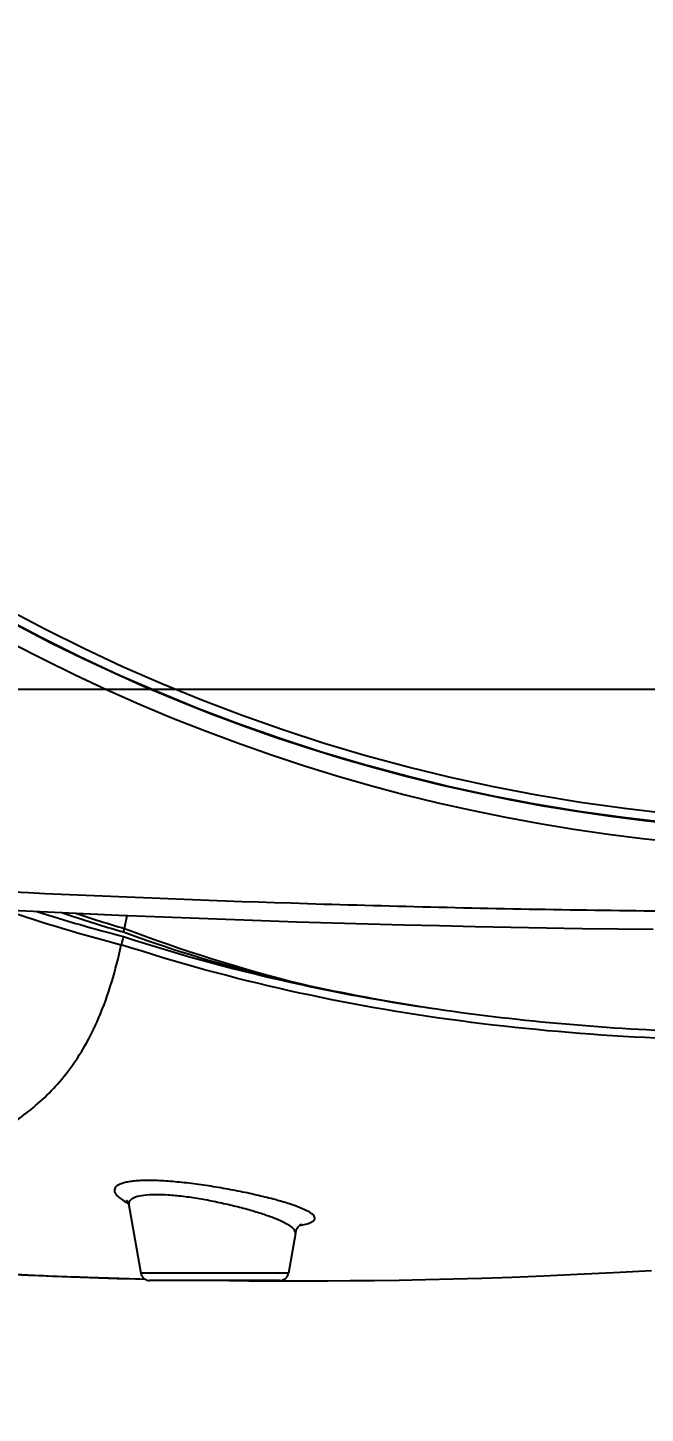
# Model space of a CAD drawing. Header units: millimetres. Extents: x 4086 to 8300, y 123 to 1549.
# Drawn here: x 6981.44 to 6989.95, y 972.56 to 991.66 of the extents above; entities that cross this region are included whole.
import ezdxf

# ---------------------------------------------------------------- set-up
doc = ezdxf.new("R2010")
doc.units = ezdxf.units.MM
doc.layers.add('外形图', color=7, linetype='Continuous')
doc.layers.add('尺寸标注', color=7, linetype='Continuous')
doc.styles.add('思源黑', font='SourceHanSansCN-Normal.ttf')
doc.dimstyles.new('尺寸标注_1_4比例', dxfattribs={"dimtxt": 7, "dimasz": 6, "dimexe": 2, "dimexo": 1.5, "dimgap": 1, "dimtad": 1, "dimdec": 1, "dimlfac": 4, "dimdsep": 46, "dimtxsty": '思源黑', "dimcen": 0.09, "dimadec": 0, "dimazin": 0, "dimtp": 0.01, "dimtm": 0.01, "dimtfac": 1, "dimtdec": 1, "dimtofl": 0, "dimtmove": 0, "dimatfit": 3, "dimfxl": 1, "dimtolj": 1, "dimarcsym": 0})

# ---------------------------------------------------------------- blocks, each defined once
blk = doc.blocks.new('*D945')
at = {"layer": 'Defpoints', "color": 0}
for p in [(6972.764, 1025.043), (7012.764, 985.043), (7055.689, 985.043)]:
    blk.add_point(p, dxfattribs=at)
at = {"layer": '尺寸标注', "color": 0, "lineweight": -2}
for p, q in [((6974.264, 1025.043), (7057.689, 1025.043)), ((7055.689, 1019.043), (7055.689, 991.043)), ((7014.264, 985.043), (7057.689, 985.043))]:
    blk.add_line(p, q, dxfattribs=at)
at = {"layer": '尺寸标注', "color": 0}
for points in [[(7056.689, 1019.043), (7054.689, 1019.043), (7055.689, 1025.043)], [(7054.689, 991.043), (7056.689, 991.043), (7055.689, 985.043)]]:
    blk.add_solid(points, dxfattribs=at)
at = {"layer": '尺寸标注', "color": 0, "insert": (7051.064, 1005.043), "char_height": 7, "attachment_point": 5, "rotation": 90, "style": '思源黑'}
blk.add_mtext('\\A1;160', dxfattribs=at)
blk = doc.blocks.new('*D946')
at = {"layer": 'Defpoints', "color": 0}
for p in [(6975.889, 982.543), (6992.764, 975.871), (6992.764, 955.471)]:
    blk.add_point(p, dxfattribs=at)
at = {"layer": '尺寸标注', "color": 0, "lineweight": -2}
for p, q in [((6975.889, 981.043), (6975.889, 953.471)), ((6992.764, 974.371), (6992.764, 953.471)), ((6981.889, 955.471), (6986.764, 955.471)), ((6992.764, 955.471), (7018.035, 955.471))]:
    blk.add_line(p, q, dxfattribs=at)
at = {"layer": '尺寸标注', "color": 0}
for points in [[(6981.889, 956.471), (6981.889, 954.471), (6975.889, 955.471)], [(6986.764, 954.471), (6986.764, 956.471), (6992.764, 955.471)]]:
    blk.add_solid(points, dxfattribs=at)
at = {"layer": '尺寸标注', "color": 0, "insert": (7008.399, 960.095), "char_height": 7, "attachment_point": 5, "style": '思源黑'}
blk.add_mtext('\\A1;67.5', dxfattribs=at)
blk = doc.blocks.new('*D947')
at = {"layer": 'Defpoints', "color": 0}
for p in [(6975.889, 1027.543), (6975.889, 982.543), (7080.178, 982.543)]:
    blk.add_point(p, dxfattribs=at)
at = {"layer": '尺寸标注', "color": 0, "lineweight": -2}
for p, q in [((6977.389, 1027.543), (7082.178, 1027.543)), ((7080.178, 1021.543), (7080.178, 988.543)), ((6977.389, 982.543), (7082.178, 982.543))]:
    blk.add_line(p, q, dxfattribs=at)
at = {"layer": '尺寸标注', "color": 0}
for points in [[(7081.178, 1021.543), (7079.178, 1021.543), (7080.178, 1027.543)], [(7079.178, 988.543), (7081.178, 988.543), (7080.178, 982.543)]]:
    blk.add_solid(points, dxfattribs=at)
at = {"layer": '尺寸标注', "color": 0, "insert": (7075.554, 1005.043), "char_height": 7, "attachment_point": 5, "rotation": 90, "style": '思源黑'}
blk.add_mtext('\\A1;180', dxfattribs=at)

msp = doc.modelspace()

# ---------------------------------------------------------------- linework, layer by layer
at = {"layer": '外形图'}
for p, q in [((6981.9079, 979.4629), (6981.9715, 979.4423)), ((6981.9715, 979.4423), (6982.07, 979.4093)), ((6982.6334, 975.6446), (6982.6338, 975.6276)), ((6982.8233, 975.4599), (6982.8279, 975.4452)), ((6982.8279, 975.4452), (6982.8309, 975.4314)), ((6982.8298, 975.449), (6982.831, 975.4312)), ((6982.831, 975.4312), (6982.9958, 974.4963)), ((6985.1286, 975.043), (6985.0322, 974.4963)), ((6981.2368, 974.4745), (6981.4476, 974.4668)), ((6985.0322, 974.4963), (6982.9958, 974.4963)), ((6984.9091, 974.393), (6983.1189, 974.393)), ((6984.2146, 974.393), (6984.4882, 974.3904))]:
    msp.add_line(p, q, dxfattribs=at)
for points in [[(6978.7601, 979.6256), (6979.2516, 979.5974), (6979.7432, 979.5703), (6980.2347, 979.5442), (6980.7263, 979.5191), (6981.2178, 979.495), (6981.7094, 979.4718), (6982.2009, 979.4497), (6982.6924, 979.4286), (6983.1839, 979.4086), (6983.6754, 979.3895), (6984.1669, 979.3714), (6984.6583, 979.3543), (6985.1497, 979.3382), (6985.6411, 979.3232), (6986.1324, 979.3091), (6986.6237, 979.2961), (6987.115, 979.284), (6987.6062, 979.273), (6988.0973, 979.2629), (6988.5885, 979.2539), (6989.0797, 979.2459), (6989.5709, 979.2388), (6990.0621, 979.2328)], [(6982.8052, 975.4943), (6982.8036, 975.4959), (6982.8056, 975.4934)], [(6982.8056, 975.4934), (6982.809, 975.4887), (6982.8133, 975.4816), (6982.8183, 975.472), (6982.8233, 975.4599)], [(6974.9853, 975.1306), (6975.4174, 975.0636), (6976.7198, 974.886), (6977.9797, 974.7389), (6979.2154, 974.62), (6980.445, 974.5274), (6981.6914, 974.4594)], [(6985.1287, 975.0431), (6985.1329, 975.0619), (6985.1399, 975.0831), (6985.1484, 975.1021), (6985.1579, 975.1187), (6985.1678, 975.1328), (6985.1775, 975.1444), (6985.1867, 975.1538), (6985.195, 975.1611), (6985.2022, 975.1667), (6985.2082, 975.1707), (6985.2124, 975.1732), (6985.2143, 975.1743)], [(6984.4882, 974.3904), (6984.7368, 974.3888), (6985.0006, 974.388), (6985.28, 974.388), (6985.5748, 974.3891), (6985.8851, 974.3914), (6986.2118, 974.395), (6986.5562, 974.4003), (6986.9194, 974.4074), (6987.301, 974.4165), (6987.6996, 974.4279), (6988.1139, 974.4418), (6988.5475, 974.4585), (6989.0102, 974.4787), (6989.5116, 974.5034), (6990.0391, 974.5326)], [(6981.4476, 974.4668), (6981.7176, 974.4574), (6981.979, 974.4488), (6982.1479, 974.4436)], [(6981.6914, 974.4594), (6982.9824, 974.4147), (6983.051, 974.4131)]]:
    msp.add_lwpolyline(points, dxfattribs=at)
for radius in [24.4672, 24.3423]:
    msp.add_circle((6992.764, 1005.043), radius, dxfattribs=at)
for centre, radius, start, end in [((6992.764, 1005.043), 24.4739, 234.14916, 305.85084), ((6992.764, 1005.043), 24.7239, 234.15024, 305.84959), ((6988.4612, 1001.1919), 22.9001, 251.32659, 255.50089), ((6988.4852, 1001.2438), 22.8396, 252.36126, 255.47895), ((6987.627, 996.1195), 17.61, 251.60569, 253.94856), ((6988.5794, 999.0103), 20.6018, 251.66527, 253.62784), ((6971.0613, 981.5333), 11.9326, 348.93812, 349.81737), ((6990.4705, 1002.7741), 24.8665, 251.93257, 257.78802), ((6990.5832, 999.9225), 22.1052, 249.30701, 255.93875), ((6990.8582, 1004.6069), 26.7398, 257.80677, 261.78294), ((6983.1189, 974.518), 0.125, 190, 270), ((6984.9091, 974.518), 0.125, 270, 350)]:
    msp.add_arc(centre, radius, start, end, dxfattribs=at)
for points, knots in [([(7007.2442, 979.9043), (7004.8339, 979.7589), (7001.2147, 979.5951), (6996.3863, 979.4858), (6992.764, 979.4585), (6989.1418, 979.4858), (6984.3133, 979.5951), (6980.6942, 979.7589), (6978.2838, 979.9043)], [0, 0, 0, 0, 0.2499965, 0.3749982, 0.5, 0.6250018, 0.7500035, 1, 1, 1, 1]), ([(6981.9769, 979.4597), (6981.9761, 979.4572), (6981.9747, 979.4529), (6981.9731, 979.4479), (6981.9722, 979.4451), (6981.9717, 979.4436), (6981.9717, 979.4429), (6981.9714, 979.4424), (6981.9715, 979.4423)], [0, 0, 0, 0, 0.4334324, 0.7466781, 0.8570575, 0.936164, 0.9837984, 1, 1, 1, 1]), ([(6982.7585, 979.1337), (6982.7554, 979.1234), (6982.7493, 979.1029), (6982.7422, 979.0776), (6982.7375, 979.0604), (6982.7351, 979.0511), (6982.7333, 979.0445), (6982.7318, 979.0382), (6982.7308, 979.0321), (6982.7285, 979.0268), (6982.7267, 979.0235), (6982.7263, 979.0217)], [0, 0, 0, 0, 0.277776, 0.5489196, 0.6762794, 0.7369494, 0.7952196, 0.8510243, 0.9040683, 0.953662, 1, 1, 1, 1]), ([(6982.7578, 979.1961), (6982.7594, 979.2016), (6982.762, 979.2092), (6982.7651, 979.2193), (6982.7678, 979.2266), (6982.7694, 979.2353), (6982.7739, 979.24), (6982.7749, 979.243)], [0, 0, 0, 0, 0.3435922, 0.4797025, 0.6345491, 0.8073834, 1, 1, 1, 1]), ([(6982.7578, 979.1961), (6983.3579, 978.9753), (6984.1748, 978.7235), (6985.0043, 978.5258), (6985.2126, 978.4797)], [0, 0, 0, 0, 0.7498454, 1, 1, 1, 1]), ([(6981.0037, 976.4262), (6981.1956, 976.535), (6981.473, 976.7249), (6981.8006, 977.0365), (6982.0303, 977.3121), (6982.241, 977.6372), (6982.5164, 978.1961), (6982.6518, 978.6763), (6982.7279, 979.0212)], [0, 0, 0, 0, 0.2056054, 0.3106688, 0.4206465, 0.5391292, 0.6708538, 1, 1, 1, 1]), ([(7001.6852, 979.0073), (7001.3003, 978.8986), (7000.5266, 978.6939), (6998.9652, 978.3417), (6996.9905, 978.0077), (6994.5997, 977.7656), (6992.1984, 977.6697), (6989.7955, 977.7202), (6987.4016, 977.9368), (6985.034, 978.3502), (6983.488, 978.773), (6982.7279, 979.0212)], [0, 0, 0, 0, 0.0624729, 0.1249608, 0.2499568, 0.3749908, 0.5000427, 0.6250945, 0.7501256, 0.8751058, 1, 1, 1, 1]), ([(6985.2126, 978.4797), (6985.794, 978.3508), (6986.9665, 978.1336), (6988.742, 977.9216), (6990.5269, 977.8111), (6992.315, 977.7906), (6994.1022, 977.8535), (6996.4775, 978.0473), (6998.2472, 978.3219), (6999.4123, 978.5689)], [0, 0, 0, 0, 0.1249716, 0.2499771, 0.3750029, 0.5000378, 0.625072, 0.7500966, 1, 1, 1, 1]), ([(6985.3949, 975.2454), (6985.3964, 975.2529), (6985.3937, 975.271), (6985.3756, 975.2956), (6985.3459, 975.3206), (6985.3039, 975.3464), (6985.25, 975.3732), (6985.1844, 975.4008), (6985.1078, 975.429), (6984.9863, 975.469), (6984.8124, 975.5182), (6984.5819, 975.5742), (6984.3294, 975.6276), (6984.064, 975.6762), (6983.7958, 975.7174), (6983.5351, 975.7489), (6983.2924, 975.7685), (6983.1059, 975.7737), (6982.9735, 975.7694), (6982.889, 975.7625), (6982.8157, 975.752), (6982.7541, 975.7378), (6982.7046, 975.7202), (6982.6674, 975.6992), (6982.6423, 975.6743), (6982.6345, 975.6541), (6982.6334, 975.6446)], [0, 0, 0, 0, 0.0078741, 0.0177572, 0.030896, 0.0477764, 0.0685013, 0.093001, 0.1211402, 0.1527048, 0.2250337, 0.3075841, 0.3974542, 0.4914124, 0.5859764, 0.6775061, 0.7623696, 0.837173, 0.869878, 0.8990874, 0.9245929, 0.9462836, 0.9642145, 0.9786129, 0.9901163, 1, 1, 1, 1]), ([(6982.6338, 975.6276), (6982.636, 975.6135), (6982.651, 975.5827), (6982.6908, 975.5414), (6982.7497, 975.4985), (6982.7967, 975.4722), (6982.8232, 975.4587)], [0, 0, 0, 0, 0.1641484, 0.3800648, 0.6578533, 1, 1, 1, 1]), ([(6985.1286, 975.043), (6985.13, 975.0506), (6985.1283, 975.0682), (6985.1137, 975.0934), (6985.089, 975.1189), (6985.0541, 975.1453), (6985.0093, 975.1725), (6984.9319, 975.2122), (6984.8131, 975.2614), (6984.6474, 975.3185), (6984.4567, 975.3748), (6984.2474, 975.4286), (6984.0268, 975.4776), (6983.803, 975.5195), (6983.5844, 975.5518), (6983.3802, 975.5722), (6983.1991, 975.5789), (6983.049, 975.5708), (6982.9462, 975.5508), (6982.886, 975.5248), (6982.8553, 975.5033), (6982.8354, 975.4778), (6982.8303, 975.4583), (6982.8298, 975.449)], [0, 0, 0, 0, 0.0094069, 0.0206065, 0.0347702, 0.0523877, 0.0736058, 0.0983943, 0.1580913, 0.2298133, 0.3112858, 0.3998398, 0.4924841, 0.5859358, 0.6766574, 0.7609739, 0.8353396, 0.896788, 0.9435606, 0.9615052, 0.9762527, 0.9886326, 1, 1, 1, 1]), ([(6974.9881, 975.1282), (6975.6554, 975.0268), (6976.9929, 974.8416), (6979.0067, 974.6267), (6981.0268, 974.4813), (6982.3761, 974.4292), (6983.0508, 974.4131)], [0, 0, 0, 0, 0.2500017, 0.5000015, 0.7500001, 1, 1, 1, 1]), ([(6985.1859, 975.1526), (6985.2149, 975.1575), (6985.2658, 975.1677), (6985.324, 975.1858), (6985.3587, 975.2033), (6985.3808, 975.2187), (6985.3928, 975.2346), (6985.3949, 975.2454)], [0, 0, 0, 0, 0.3713318, 0.6569039, 0.7683124, 0.8604819, 1, 1, 1, 1])]:
    msp.add_open_spline(points, degree=3, knots=knots, dxfattribs=at)

# ---------------------------------------------------------------- dimensions: what is measured, and where the dimension line sits
at = {"layer": '尺寸标注'}
for base, p1, p2, picture, middle in [((7080.1782, 982.543), (6975.889, 1027.543), (6975.889, 982.543), '*D947', (7080.1782, 1005.043)), ((7055.6886, 985.043), (6972.764, 1025.043), (7012.764, 985.043), '*D945', (7055.6886, 1005.043))]:
    dim = msp.add_linear_dim(base=base, p1=p1, p2=p2, angle=90, dimstyle='尺寸标注_1_4比例', dxfattribs=at)
    dim.commit()
    dim.dimension.update_dxf_attribs({"geometry": picture, "text_midpoint": middle, "dimtype": 160})
dim = msp.add_linear_dim(base=(6992.764, 955.4709), p1=(6975.889, 982.543), p2=(6992.764, 975.8712), dimstyle='尺寸标注_1_4比例', dxfattribs=at)
dim.commit()
dim.dimension.update_dxf_attribs({"geometry": '*D946', "text_midpoint": (7008.3993, 960.0952)})

doc.saveas('drawing.dxf')
